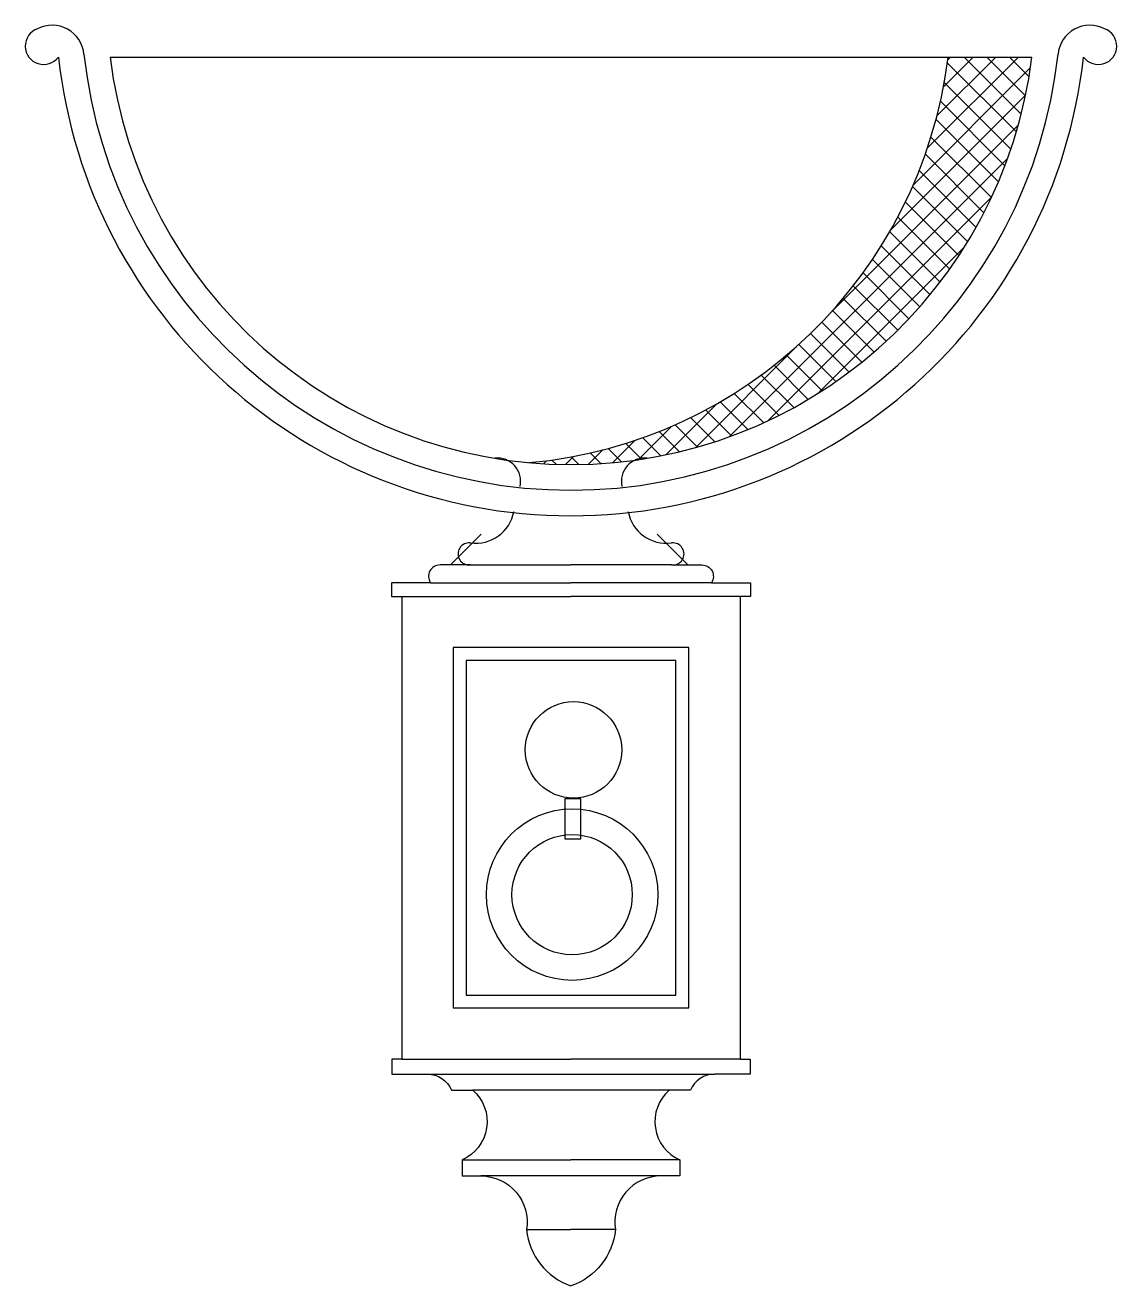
# Model space of a CAD drawing. Extents: x 119 to 364, y 1405 to 1688.
import ezdxf

# ---------------------------------------------------------------- set-up
doc = ezdxf.new("R2010")
doc.units = 0
doc.header["$MEASUREMENT"] = 0
doc.layers.get('0').update_dxf_attribs({"linetype": 'CONTINUOUS'})
for name, color, linetype in [('3', 3, 'CONTINUOUS'), ('4', 4, 'CONTINUOUS'), ('7', 7, 'CONTINUOUS')]:
    doc.layers.add(name, color=color, linetype=linetype)

# ---------------------------------------------------------------- blocks, each defined once
blk = doc.blocks.new('*X1')
at = {"color": 0}
for p, q in [((57175.62, 27424.1), (57211.1, 27459.58)), ((57179.33, 27436.65), (57202.26, 27459.58)), ((57181.86, 27448.02), (57193.42, 27459.58)), ((57183.53, 27458.53), (57184.58, 27459.58)), ((57212.22, 27437.3), (57189.94, 27459.58)), ((57213.88, 27444.48), (57198.78, 27459.58)), ((57215.28, 27451.92), (57207.62, 27459.58)), ((57170.12, 27409.76), (57215.84, 27455.48)), ((57210.32, 27430.36), (57183.37, 27457.31)), ((57208.19, 27423.65), (57182.17, 27449.68)), ((57161.32, 27392.12), (57213.93, 27444.74)), ((57205.85, 27417.15), (57180.69, 27442.32)), ((57203.31, 27410.85), (57178.95, 27435.21)), ((57138.2, 27360.17), (57211.09, 27433.06)), ((57200.58, 27404.74), (57176.98, 27428.34)), ((57098.2, 27311.33), (57206.93, 27420.06)), ((57197.67, 27398.82), (57174.79, 27421.7)), ((57194.58, 27393.07), (57172.39, 27415.26)), ((57113.28, 27317.57), (57200.69, 27404.98)), ((57191.32, 27387.49), (57169.79, 27409.01)), ((57187.89, 27382.08), (57167.01, 27402.96)), ((57184.3, 27376.83), (57164.04, 27397.09)), ((57180.55, 27371.74), (57160.9, 27391.39)), ((57132.66, 27328.11), (57190.15, 27385.6)), ((57176.65, 27366.81), (57157.59, 27385.86)), ((57172.59, 27362.03), (57154.11, 27380.5)), ((57168.37, 27357.4), (57150.48, 27375.3)), ((57164.01, 27352.93), (57146.68, 27370.26)), ((57159.49, 27348.61), (57142.73, 27365.37)), ((57154.82, 27344.44), (57138.62, 27360.64)), ((57149.99, 27340.43), (57134.37, 27356.06)), ((57145.01, 27336.57), (57129.95, 27351.63)), ((57085.2, 27307.17), (57125.36, 27347.33)), ((57139.88, 27332.87), (57125.39, 27347.35)), ((57134.58, 27329.33), (57120.67, 27343.23)), ((57129.12, 27325.95), (57115.8, 27339.26)), ((57117.69, 27319.7), (57105.59, 27331.8)), ((57123.49, 27322.74), (57110.78, 27335.45)), ((57111.71, 27316.84), (57100.25, 27328.3)), ((57073.52, 27304.33), (57093.41, 27324.22)), ((57099.18, 27311.69), (57089.06, 27321.82)), ((57105.54, 27314.17), (57094.73, 27324.98)), ((57085.84, 27307.35), (57077.17, 27316.03)), ((57092.62, 27309.41), (57083.2, 27318.83)), ((57063.15, 27302.8), (57075.77, 27315.41)), ((57078.84, 27305.52), (57070.95, 27313.41)), ((57043.32, 27300.64), (57048.89, 27306.21)), ((57056.25, 27301.59), (57051.06, 27306.78)), ((57052.76, 27301.24), (57061.44, 27309.92)), ((57063.75, 27302.92), (57057.9, 27308.77)), ((57071.58, 27303.93), (57064.53, 27310.99)), ((57025.83, 27300.83), (57027, 27302)), ((57030.72, 27300.6), (57029.05, 27302.28)), ((57034.36, 27300.52), (57037.51, 27303.67)), ((57039.62, 27300.54), (57036.65, 27303.51)), ((57048.12, 27300.88), (57043.98, 27305.02))]:
    blk.add_line(p, q, dxfattribs=at)

msp = doc.modelspace()

# ---------------------------------------------------------------- linework, layer by layer
at = {"layer": '3'}
for p, q in [((218.87, 1566.86), (241.42, 1566.86)), ((263.98, 1566.86), (241.42, 1566.86)), ((209.94, 1562.87), (241.42, 1562.87)), ((272.9, 1562.87), (241.42, 1562.87)), ((203.53, 1559.81), (241.42, 1559.81)), ((279.32, 1559.81), (241.42, 1559.81)), ((236.11, 1516.29), (236.11, 1516.29)), ((203.53, 1456.02), (241.42, 1456.02)), ((279.32, 1456.02), (241.42, 1456.02)), ((209.21, 1452.65), (273.64, 1452.65)), ((263.42, 1449.04), (219.43, 1449.04)), ((217.02, 1433.42), (241.42, 1433.42)), ((265.82, 1433.42), (241.42, 1433.42)), ((261.62, 1429.81), (221.23, 1429.81)), ((231.46, 1417.79), (241.42, 1417.79)), ((251.39, 1417.79), (241.42, 1417.79))]:
    msp.add_line(p, q, dxfattribs=at)
for points in [[(215.02, 1548.32), (215.02, 1467.51), (267.83, 1467.51), (267.83, 1548.32)], [(217.89, 1545.45), (217.89, 1470.39), (264.95, 1470.39), (264.95, 1545.45)], [(240.03, 1514.43), (240.03, 1505.4), (243.64, 1505.4), (243.64, 1514.43)]]:
    msp.add_lwpolyline(points, close=True, dxfattribs=at)
for centre, radius in [((241.99, 1525.37), 10.82), ((241.68, 1492.91), 19.23), ((241.68, 1492.91), 13.49)]:
    msp.add_circle(centre, radius, dxfattribs=at)
for centre, radius, start, end in [((222.62, 1693.49), 104.12, 275.1803, 352.9792), ((224.87, 1585.58), 5.26, 347.8459, 95.4593), ((257.97, 1585.58), 5.26, 84.5407, 192.1541)]:
    msp.add_arc(centre, radius, start, end, dxfattribs=at)
at = {"layer": '4'}
for p, q in [((138.08, 1680.77), (344.77, 1680.77)), ((214.41, 1566.86), (221.31, 1573.76)), ((267.64, 1566.86), (260.74, 1573.76))]:
    msp.add_line(p, q, dxfattribs=at)
for points in [[(218.87, 1566.86), (212.06, 1566.86, 0.601882), (209.94, 1562.87), (201.18, 1562.87), (201.18, 1559.81), (203.53, 1559.81), (203.53, 1456.02), (201.29, 1456.02), (201.29, 1452.65), (209.21, 1452.65, -0.302606), (214.62, 1449.04), (219.43, 1449.04, -0.546917), (217.02, 1433.42), (217.02, 1429.81), (221.23, 1429.81, -0.462235), (231.46, 1417.79, 0.294646), (241.42, 1405.17)], [(263.98, 1566.86), (270.79, 1566.86, -0.601882), (272.9, 1562.87), (281.67, 1562.87), (281.67, 1559.81), (279.32, 1559.81), (279.32, 1456.02), (281.56, 1456.02), (281.56, 1452.65), (273.64, 1452.65, 0.302606), (268.23, 1449.04), (263.42, 1449.04, 0.546917), (265.82, 1433.42), (265.82, 1429.81), (261.62, 1429.81, 0.462235), (251.39, 1417.79, -0.294646), (241.42, 1405.17)]]:
    msp.add_lwpolyline(points, format="xyb", dxfattribs=at)
for centre, radius, start, end in [((241.42, 1693.49), 104.12, 187.0208, 352.9792), ((220.05, 1580.41), 8.7, 262.2645, 349.5448), ((262.8, 1580.41), 8.7, 190.4552, 277.7355), ((218.57, 1569.32), 2.48, 82.9443, 277.0557), ((264.28, 1569.32), 2.48, 262.9443, 97.0557)]:
    msp.add_arc(centre, radius, start, end, dxfattribs=at)
at = {"layer": '7'}
for centre, radius, start, end in [((123.19, 1683.23), 4.13, 109.798, 323.425), ((125.08, 1680.73), 7.18, 5.3105, 117.2209), ((357.77, 1680.73), 7.18, 62.7791, 174.6895), ((359.65, 1683.23), 4.13, 216.575, 70.202), ((241.42, 1693.49), 115.61, 186.3199, 353.6801), ((241.42, 1693.49), 109.87, 186.3199, 353.6801)]:
    msp.add_arc(centre, radius, start, end, dxfattribs=at)

# ---------------------------------------------------------------- block references
at = {"layer": '3', "xscale": 0.57456, "yscale": 0.57456, "zscale": 0.57456}
msp.add_blockref('*X1', (-32529.48, -14096.41), dxfattribs=at)

doc.saveas('drawing.dxf')
